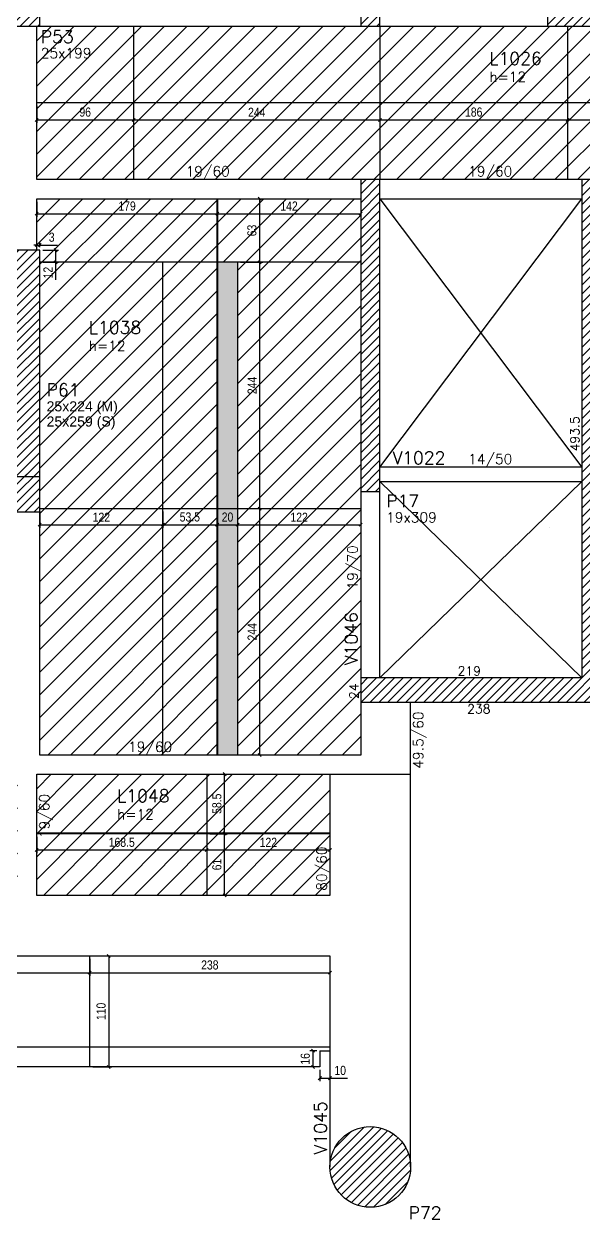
# Model space of a CAD drawing. Extents: x 1860 to 8661, y -614 to 3008.
# Drawn here: x 3362 to 3917, y 20 to 1204 of the extents above; entities that cross this region are included whole.
import ezdxf

# ---------------------------------------------------------------- set-up
doc = ezdxf.new("R2010")
doc.units = 0
for name, color, linetype in [('242', 12, 'Continuous'), ('COTA', 241, 'Continuous'), ('F-LAJES', 3, 'Continuous'), ('F-LAJES-DIM', 2, 'Continuous'), ('F-LAJES-NOME', 4, 'Continuous'), ('F-PILARES-DIM', 172, 'Continuous'), ('F-PILARES-HACH', 174, 'Continuous'), ('F-PILARES-NOME', 170, 'Continuous'), ('F-PILARES-S', 170, 'Continuous'), ('F-PILARES-V', 170, 'Continuous'), ('F-VIGAS', 3, 'Continuous'), ('F-VIGAS-DIM', 2, 'Continuous'), ('F-VIGAS-NOME', 4, 'Continuous'), ('F-VÃO', 1, 'Continuous'), ('Painéis', 200, 'Continuous')]:
    doc.layers.add(name, color=color, linetype=linetype)
doc.layers.add('Hachura', color=251, linetype='Continuous', lineweight=9)
doc.styles.add('COTA TECNICA-50', font='techl___.ttf', dxfattribs={"height": 9})
doc.styles.add('MCP', font='romans.shx')
doc.styles.get("Standard").update_dxf_attribs({"font": 'arial.ttf'})
doc.dimstyles.new('COTA PAINEL-50', dxfattribs={"dimtxt": 9, "dimasz": 3, "dimexe": 3, "dimexo": 3, "dimgap": 3, "dimtad": 1, "dimdec": 1, "dimzin": 12, "dimdsep": 46, "dimtxsty": 'COTA TECNICA-50', "dimblk1": 'OBLIQUE', "dimblk2": 'OBLIQUE', "dimsah": 1, "dimcen": 0.9, "dimclrd": 4, "dimclre": 4, "dimclrt": 240, "dimadec": 1, "dimazin": 3, "dimtfac": 1, "dimtdec": 1, "dimtmove": 0, "dimatfit": 3, "dimfxl": 1, "dimtolj": 1, "dimtzin": 12, "dimarcsym": 0})
pattern_1 = [(45, (3915.0974, 555.858), (-4.419417, 4.419417), [])]
pattern_2 = [(45, (-236.451, 0), (-11.22532, 11.22532), [])]

# ---------------------------------------------------------------- blocks, each defined once
blk = doc.blocks.new('_Oblique')
at = {"color": 0, "linetype": 'ByBlock', "lineweight": -2}
blk.add_line((-0.5, -0.5), (0.5, 0.5), dxfattribs=at)
blk = doc.blocks.new('*D97')
at = {"layer": 'COTA', "color": 4, "lineweight": -2, "transparency": 16777216}
for p, q in [((3375.1, 398.4), (3375.1, 382.3)), ((3543.6, 398.4), (3543.6, 382.3)), ((3375.1, 385.3), (3543.6, 385.3))]:
    blk.add_line(p, q, dxfattribs=at)
at = {"layer": 'Defpoints', "color": 0, "transparency": 16777216}
for p in [(3375.1, 401.4), (3543.6, 401.4), (3543.6, 385.3)]:
    blk.add_point(p, dxfattribs=at)
at = {"layer": 'COTA', "color": 4, "lineweight": -2, "transparency": 16777216, "xscale": 3, "yscale": 3, "zscale": 3, "rotation": 180}
blk.add_blockref('_Oblique', (3375.1, 385.3), dxfattribs=at)
at = {"layer": 'COTA', "color": 4, "lineweight": -2, "transparency": 16777216, "xscale": 3, "yscale": 3, "zscale": 3}
blk.add_blockref('_Oblique', (3543.6, 385.3), dxfattribs=at)
at = {"layer": 'COTA', "color": 240, "transparency": 16777216, "insert": (3459.3, 392.9), "char_height": 9, "attachment_point": 5, "style": 'COTA TECNICA-50'}
blk.add_mtext('\\A1;168.5', dxfattribs=at)
blk = doc.blocks.new('*D98')
at = {"layer": 'COTA', "color": 4, "lineweight": -2, "transparency": 16777216}
for p, q in [((3665.6, 398.4), (3665.6, 382.3)), ((3543.6, 389.6), (3543.6, 382.3)), ((3543.6, 385.3), (3665.6, 385.3))]:
    blk.add_line(p, q, dxfattribs=at)
at = {"layer": 'Defpoints', "color": 0, "transparency": 16777216}
for p in [(3543.6, 392.6), (3665.6, 401.4), (3665.6, 385.3)]:
    blk.add_point(p, dxfattribs=at)
at = {"layer": 'COTA', "color": 4, "lineweight": -2, "transparency": 16777216, "xscale": 3, "yscale": 3, "zscale": 3, "rotation": 180}
blk.add_blockref('_Oblique', (3543.6, 385.3), dxfattribs=at)
at = {"layer": 'COTA', "color": 4, "lineweight": -2, "transparency": 16777216, "xscale": 3, "yscale": 3, "zscale": 3}
blk.add_blockref('_Oblique', (3665.6, 385.3), dxfattribs=at)
at = {"layer": 'COTA', "color": 240, "transparency": 16777216, "insert": (3604.6, 392.9), "char_height": 9, "attachment_point": 5, "style": 'COTA TECNICA-50'}
blk.add_mtext('\\A1;122', dxfattribs=at)
blk = doc.blocks.new('*D95')
at = {"layer": 'COTA', "color": 4, "lineweight": -2, "transparency": 16777216}
for p, q in [((3546.6, 401.4), (3564.2, 401.4)), ((3561.2, 340.4), (3561.2, 401.4)), ((3546.6, 340.4), (3564.2, 340.4))]:
    blk.add_line(p, q, dxfattribs=at)
at = {"layer": 'Defpoints', "color": 0, "transparency": 16777216}
for p in [(3543.6, 401.4), (3561.2, 401.4), (3543.6, 340.4)]:
    blk.add_point(p, dxfattribs=at)
at = {"layer": 'COTA', "color": 4, "lineweight": -2, "transparency": 16777216, "xscale": 3, "yscale": 3, "zscale": 3}
for p, rotation in [((3561.2, 401.4), 90), ((3561.2, 340.4), 270)]:
    blk.add_blockref('_Oblique', p, dxfattribs=dict(at, rotation=rotation))
at = {"layer": 'COTA', "color": 240, "transparency": 16777216, "insert": (3553.6, 370.9), "char_height": 9, "attachment_point": 5, "rotation": 90, "style": 'COTA TECNICA-50'}
blk.add_mtext('\\A1;61', dxfattribs=at)
blk = doc.blocks.new('*D96')
at = {"layer": 'COTA', "color": 4, "lineweight": -2, "transparency": 16777216}
for p, q in [((3546.6, 460.4), (3564.2, 460.4)), ((3561.2, 401.9), (3561.2, 460.4)), ((3546.6, 401.9), (3564.2, 401.9))]:
    blk.add_line(p, q, dxfattribs=at)
at = {"layer": 'Defpoints', "color": 0, "transparency": 16777216}
for p in [(3543.6, 460.4), (3561.2, 460.4), (3543.6, 401.9)]:
    blk.add_point(p, dxfattribs=at)
at = {"layer": 'COTA', "color": 4, "lineweight": -2, "transparency": 16777216, "xscale": 3, "yscale": 3, "zscale": 3}
for p, rotation in [((3561.2, 460.4), 90), ((3561.2, 401.9), 270)]:
    blk.add_blockref('_Oblique', p, dxfattribs=dict(at, rotation=rotation))
at = {"layer": 'COTA', "color": 240, "transparency": 16777216, "insert": (3553.6, 431.1), "char_height": 9, "attachment_point": 5, "rotation": 90, "style": 'COTA TECNICA-50'}
blk.add_mtext('\\A1;58.5', dxfattribs=at)
blk = doc.blocks.new('*D103')
at = {"layer": 'COTA', "color": 4, "lineweight": -2, "transparency": 16777216}
for p, q in [((3378.1, 720.4), (3378.1, 704.4)), ((3500.1, 720.4), (3500.1, 704.4)), ((3378.1, 707.4), (3500.1, 707.4))]:
    blk.add_line(p, q, dxfattribs=at)
at = {"layer": 'Defpoints', "color": 0, "transparency": 16777216}
for p in [(3378.1, 723.4), (3500.1, 723.4), (3500.1, 707.4)]:
    blk.add_point(p, dxfattribs=at)
at = {"layer": 'COTA', "color": 4, "lineweight": -2, "transparency": 16777216, "xscale": 3, "yscale": 3, "zscale": 3, "rotation": 180}
blk.add_blockref('_Oblique', (3378.1, 707.4), dxfattribs=at)
at = {"layer": 'COTA', "color": 4, "lineweight": -2, "transparency": 16777216, "xscale": 3, "yscale": 3, "zscale": 3}
blk.add_blockref('_Oblique', (3500.1, 707.4), dxfattribs=at)
at = {"layer": 'COTA', "color": 240, "transparency": 16777216, "insert": (3439.1, 714.9), "char_height": 9, "attachment_point": 5, "style": 'COTA TECNICA-50'}
blk.add_mtext('\\A1;122', dxfattribs=at)
blk = doc.blocks.new('*D104')
at = {"layer": 'COTA', "color": 4, "lineweight": -2, "transparency": 16777216}
for p, q in [((3500.1, 720.4), (3500.1, 704.4)), ((3553.6, 720.4), (3553.6, 704.4)), ((3500.1, 707.4), (3553.6, 707.4))]:
    blk.add_line(p, q, dxfattribs=at)
at = {"layer": 'Defpoints', "color": 0, "transparency": 16777216}
for p in [(3500.1, 723.4), (3553.6, 723.4), (3553.6, 707.4)]:
    blk.add_point(p, dxfattribs=at)
at = {"layer": 'COTA', "color": 4, "lineweight": -2, "transparency": 16777216, "xscale": 3, "yscale": 3, "zscale": 3, "rotation": 180}
blk.add_blockref('_Oblique', (3500.1, 707.4), dxfattribs=at)
at = {"layer": 'COTA', "color": 4, "lineweight": -2, "transparency": 16777216, "xscale": 3, "yscale": 3, "zscale": 3}
blk.add_blockref('_Oblique', (3553.6, 707.4), dxfattribs=at)
at = {"layer": 'COTA', "color": 240, "transparency": 16777216, "insert": (3526.8, 715.1), "char_height": 9, "attachment_point": 5, "style": 'COTA TECNICA-50'}
blk.add_mtext('\\A1;53.5', dxfattribs=at)
blk = doc.blocks.new('*D105')
at = {"layer": 'COTA', "color": 4, "lineweight": -2, "transparency": 16777216}
for p, q in [((3554.1, 720.4), (3554.1, 704.4)), ((3574.1, 720.4), (3574.1, 704.4)), ((3554.1, 707.4), (3574.1, 707.4))]:
    blk.add_line(p, q, dxfattribs=at)
at = {"layer": 'Defpoints', "color": 0, "transparency": 16777216}
for p in [(3554.1, 723.4), (3574.1, 723.4), (3574.1, 707.4)]:
    blk.add_point(p, dxfattribs=at)
at = {"layer": 'COTA', "color": 4, "lineweight": -2, "transparency": 16777216, "xscale": 3, "yscale": 3, "zscale": 3, "rotation": 180}
blk.add_blockref('_Oblique', (3554.1, 707.4), dxfattribs=at)
at = {"layer": 'COTA', "color": 4, "lineweight": -2, "transparency": 16777216, "xscale": 3, "yscale": 3, "zscale": 3}
blk.add_blockref('_Oblique', (3574.1, 707.4), dxfattribs=at)
at = {"layer": 'COTA', "color": 240, "transparency": 16777216, "insert": (3564.1, 715), "char_height": 9, "attachment_point": 5, "style": 'COTA TECNICA-50'}
blk.add_mtext('\\A1;20', dxfattribs=at)
blk = doc.blocks.new('*D106')
at = {"layer": 'COTA', "color": 4, "lineweight": -2, "transparency": 16777216}
for p, q in [((3574.1, 720.4), (3574.1, 704.4)), ((3696.1, 720.4), (3696.1, 704.4)), ((3574.1, 707.4), (3696.1, 707.4))]:
    blk.add_line(p, q, dxfattribs=at)
at = {"layer": 'Defpoints', "color": 0, "transparency": 16777216}
for p in [(3574.1, 723.4), (3696.1, 723.4), (3696.1, 707.4)]:
    blk.add_point(p, dxfattribs=at)
at = {"layer": 'COTA', "color": 4, "lineweight": -2, "transparency": 16777216, "xscale": 3, "yscale": 3, "zscale": 3, "rotation": 180}
blk.add_blockref('_Oblique', (3574.1, 707.4), dxfattribs=at)
at = {"layer": 'COTA', "color": 4, "lineweight": -2, "transparency": 16777216, "xscale": 3, "yscale": 3, "zscale": 3}
blk.add_blockref('_Oblique', (3696.1, 707.4), dxfattribs=at)
at = {"layer": 'COTA', "color": 240, "transparency": 16777216, "insert": (3635.1, 714.9), "char_height": 9, "attachment_point": 5, "style": 'COTA TECNICA-50'}
blk.add_mtext('\\A1;122', dxfattribs=at)
blk = doc.blocks.new('*D107')
at = {"layer": 'COTA', "color": 4, "lineweight": -2, "transparency": 16777216}
for p, q in [((3577.1, 723.4), (3599, 723.4)), ((3596, 479.4), (3596, 723.4)), ((3577.1, 479.4), (3599, 479.4))]:
    blk.add_line(p, q, dxfattribs=at)
at = {"layer": 'Defpoints', "color": 0, "transparency": 16777216}
for p in [(3574.1, 723.4), (3596, 723.4), (3574.1, 479.4)]:
    blk.add_point(p, dxfattribs=at)
at = {"layer": 'COTA', "color": 4, "lineweight": -2, "transparency": 16777216, "xscale": 3, "yscale": 3, "zscale": 3}
for p, rotation in [((3596, 723.4), 90), ((3596, 479.4), 270)]:
    blk.add_blockref('_Oblique', p, dxfattribs=dict(at, rotation=rotation))
at = {"layer": 'COTA', "color": 240, "transparency": 16777216, "insert": (3588.5, 601.4), "char_height": 9, "attachment_point": 5, "rotation": 90, "style": 'COTA TECNICA-50'}
blk.add_mtext('\\A1;244', dxfattribs=at)
blk = doc.blocks.new('*D108')
at = {"layer": 'COTA', "color": 4, "lineweight": -2, "transparency": 16777216}
for p, q in [((3577.1, 967.4), (3599, 967.4)), ((3596, 723.4), (3596, 967.4)), ((3577.1, 723.4), (3599, 723.4))]:
    blk.add_line(p, q, dxfattribs=at)
at = {"layer": 'Defpoints', "color": 0, "transparency": 16777216}
for p in [(3574.1, 967.4), (3596, 967.4), (3574.1, 723.4)]:
    blk.add_point(p, dxfattribs=at)
at = {"layer": 'COTA', "color": 4, "lineweight": -2, "transparency": 16777216, "xscale": 3, "yscale": 3, "zscale": 3}
for p, rotation in [((3596, 967.4), 90), ((3596, 723.4), 270)]:
    blk.add_blockref('_Oblique', p, dxfattribs=dict(at, rotation=rotation))
at = {"layer": 'COTA', "color": 240, "transparency": 16777216, "insert": (3588.5, 845.4), "char_height": 9, "attachment_point": 5, "rotation": 90, "style": 'COTA TECNICA-50'}
blk.add_mtext('\\A1;244', dxfattribs=at)
blk = doc.blocks.new('*D109')
at = {"layer": 'COTA', "color": 4, "lineweight": -2, "transparency": 16777216}
for p, q in [((3596, 967.4), (3596, 1030.4)), ((3577.1, 967.4), (3599, 967.4))]:
    blk.add_line(p, q, dxfattribs=at)
at = {"layer": 'Defpoints', "color": 0, "transparency": 16777216}
for p in [(3596, 1030.4), (3596, 1030.4), (3574.1, 967.4)]:
    blk.add_point(p, dxfattribs=at)
at = {"layer": 'COTA', "color": 4, "lineweight": -2, "transparency": 16777216, "xscale": 3, "yscale": 3, "zscale": 3}
for p, rotation in [((3596, 1030.4), 90), ((3596, 967.4), 270)]:
    blk.add_blockref('_Oblique', p, dxfattribs=dict(at, rotation=rotation))
at = {"layer": 'COTA', "color": 240, "transparency": 16777216, "insert": (3588.3, 998.9), "char_height": 9, "attachment_point": 5, "rotation": 90, "style": 'COTA TECNICA-50'}
blk.add_mtext('\\A1;63', dxfattribs=at)
blk = doc.blocks.new('*D99')
at = {"layer": 'COTA', "color": 4, "lineweight": -2, "transparency": 16777216}
for p, q in [((3375.1, 1027.4), (3375.1, 1012.5)), ((3554.1, 1027.4), (3554.1, 1012.5)), ((3375.1, 1015.5), (3554.1, 1015.5))]:
    blk.add_line(p, q, dxfattribs=at)
at = {"layer": 'Defpoints', "color": 0, "transparency": 16777216}
for p in [(3375.1, 1030.4), (3554.1, 1030.4), (3554.1, 1015.5)]:
    blk.add_point(p, dxfattribs=at)
at = {"layer": 'COTA', "color": 4, "lineweight": -2, "transparency": 16777216, "xscale": 3, "yscale": 3, "zscale": 3, "rotation": 180}
blk.add_blockref('_Oblique', (3375.1, 1015.5), dxfattribs=at)
at = {"layer": 'COTA', "color": 4, "lineweight": -2, "transparency": 16777216, "xscale": 3, "yscale": 3, "zscale": 3}
blk.add_blockref('_Oblique', (3554.1, 1015.5), dxfattribs=at)
at = {"layer": 'COTA', "color": 240, "transparency": 16777216, "insert": (3464.6, 1023.1), "char_height": 9, "attachment_point": 5, "style": 'COTA TECNICA-50'}
blk.add_mtext('\\A1;179', dxfattribs=at)
blk = doc.blocks.new('*D100')
at = {"layer": 'COTA', "color": 4, "lineweight": -2, "transparency": 16777216}
for p, q in [((3554.1, 1027.4), (3554.1, 1012.5)), ((3696.1, 1027.4), (3696.1, 1012.5)), ((3554.1, 1015.5), (3696.1, 1015.5))]:
    blk.add_line(p, q, dxfattribs=at)
at = {"layer": 'Defpoints', "color": 0, "transparency": 16777216}
for p in [(3554.1, 1030.4), (3696.1, 1030.4), (3696.1, 1015.5)]:
    blk.add_point(p, dxfattribs=at)
at = {"layer": 'COTA', "color": 4, "lineweight": -2, "transparency": 16777216, "xscale": 3, "yscale": 3, "zscale": 3, "rotation": 180}
blk.add_blockref('_Oblique', (3554.1, 1015.5), dxfattribs=at)
at = {"layer": 'COTA', "color": 4, "lineweight": -2, "transparency": 16777216, "xscale": 3, "yscale": 3, "zscale": 3}
blk.add_blockref('_Oblique', (3696.1, 1015.5), dxfattribs=at)
at = {"layer": 'COTA', "color": 240, "transparency": 16777216, "insert": (3625.1, 1023.1), "char_height": 9, "attachment_point": 5, "style": 'COTA TECNICA-50'}
blk.add_mtext('\\A1;142', dxfattribs=at)
blk = doc.blocks.new('*D101')
at = {"layer": 'COTA', "color": 4, "lineweight": -2, "transparency": 16777216}
for p, q in [((3381.1, 979.4), (3396.7, 979.4)), ((3393.7, 979.4), (3393.7, 967.4)), ((3381.1, 967.4), (3396.7, 967.4)), ((3393.7, 967.4), (3393.7, 950))]:
    blk.add_line(p, q, dxfattribs=at)
at = {"layer": 'Defpoints', "color": 0, "transparency": 16777216}
for p in [(3378.1, 979.4), (3378.1, 967.4), (3393.7, 967.4)]:
    blk.add_point(p, dxfattribs=at)
at = {"layer": 'COTA', "color": 4, "lineweight": -2, "transparency": 16777216, "xscale": 3, "yscale": 3, "zscale": 3}
for p, rotation in [((3393.7, 979.4), 90), ((3393.7, 967.4), 270)]:
    blk.add_blockref('_Oblique', p, dxfattribs=dict(at, rotation=rotation))
at = {"layer": 'COTA', "color": 240, "transparency": 16777216, "insert": (3386.2, 957.2), "char_height": 9, "attachment_point": 5, "rotation": 90, "style": 'COTA TECNICA-50'}
blk.add_mtext('\\A1;12', dxfattribs=at)
blk = doc.blocks.new('*D102')
at = {"layer": 'COTA', "color": 4, "lineweight": -2, "transparency": 16777216}
for p, q in [((3375.1, 984.5), (3372.1, 984.5)), ((3375.1, 982.4), (3375.1, 987.5)), ((3375.1, 984.5), (3378.1, 984.5)), ((3378.1, 982.4), (3378.1, 987.5)), ((3378.1, 984.5), (3395.8, 984.5))]:
    blk.add_line(p, q, dxfattribs=at)
at = {"layer": 'Defpoints', "color": 0, "transparency": 16777216}
for p in [(3378.1, 984.5), (3375.1, 979.4), (3378.1, 979.4)]:
    blk.add_point(p, dxfattribs=at)
at = {"layer": 'COTA', "color": 4, "lineweight": -2, "transparency": 16777216, "xscale": 3, "yscale": 3, "zscale": 3}
blk.add_blockref('_Oblique', (3375.1, 984.5), dxfattribs=at)
at = {"layer": 'COTA', "color": 4, "lineweight": -2, "transparency": 16777216, "xscale": 3, "yscale": 3, "zscale": 3, "rotation": 180}
blk.add_blockref('_Oblique', (3378.1, 984.5), dxfattribs=at)
at = {"layer": 'COTA', "color": 240, "transparency": 16777216, "insert": (3389.9, 992.2), "char_height": 9, "attachment_point": 5, "style": 'COTA TECNICA-50'}
blk.add_mtext('\\A1;3', dxfattribs=at)
blk = doc.blocks.new('*D165')
at = {"layer": 'COTA', "color": 4, "lineweight": -2, "transparency": 16777216}
for p, q in [((3375.1, 1122.4), (3375.1, 1105.4)), ((3471.1, 1122.4), (3471.1, 1105.4)), ((3375.1, 1108.4), (3471.1, 1108.4))]:
    blk.add_line(p, q, dxfattribs=at)
at = {"layer": 'Defpoints', "color": 0, "transparency": 16777216}
for p in [(3375.1, 1125.4), (3471.1, 1125.4), (3471.1, 1108.4)]:
    blk.add_point(p, dxfattribs=at)
at = {"layer": 'COTA', "color": 4, "lineweight": -2, "transparency": 16777216, "xscale": 3, "yscale": 3, "zscale": 3, "rotation": 180}
blk.add_blockref('_Oblique', (3375.1, 1108.4), dxfattribs=at)
at = {"layer": 'COTA', "color": 4, "lineweight": -2, "transparency": 16777216, "xscale": 3, "yscale": 3, "zscale": 3}
blk.add_blockref('_Oblique', (3471.1, 1108.4), dxfattribs=at)
at = {"layer": 'COTA', "color": 240, "transparency": 16777216, "insert": (3423.1, 1116.1), "char_height": 9, "attachment_point": 5, "style": 'COTA TECNICA-50'}
blk.add_mtext('\\A1;96', dxfattribs=at)
blk = doc.blocks.new('*D166')
at = {"layer": 'COTA', "color": 4, "lineweight": -2, "transparency": 16777216}
for p, q in [((3471.1, 1122.4), (3471.1, 1105.4)), ((3715.1, 1122.4), (3715.1, 1105.4)), ((3471.1, 1108.4), (3715.1, 1108.4))]:
    blk.add_line(p, q, dxfattribs=at)
at = {"layer": 'Defpoints', "color": 0, "transparency": 16777216}
for p in [(3471.1, 1125.4), (3715.1, 1125.4), (3715.1, 1108.4)]:
    blk.add_point(p, dxfattribs=at)
at = {"layer": 'COTA', "color": 4, "lineweight": -2, "transparency": 16777216, "xscale": 3, "yscale": 3, "zscale": 3, "rotation": 180}
blk.add_blockref('_Oblique', (3471.1, 1108.4), dxfattribs=at)
at = {"layer": 'COTA', "color": 4, "lineweight": -2, "transparency": 16777216, "xscale": 3, "yscale": 3, "zscale": 3}
blk.add_blockref('_Oblique', (3715.1, 1108.4), dxfattribs=at)
at = {"layer": 'COTA', "color": 240, "transparency": 16777216, "insert": (3593.1, 1116), "char_height": 9, "attachment_point": 5, "style": 'COTA TECNICA-50'}
blk.add_mtext('\\A1;244', dxfattribs=at)
blk = doc.blocks.new('*D167')
at = {"layer": 'COTA', "color": 4, "lineweight": -2, "transparency": 16777216}
for p, q in [((3715.1, 1122.4), (3715.1, 1105.4)), ((3715.1, 1108.4), (3901.1, 1108.4))]:
    blk.add_line(p, q, dxfattribs=at)
at = {"layer": 'Defpoints', "color": 0, "transparency": 16777216}
for p in [(3715.1, 1125.4), (3901.1, 1108.4), (3901.1, 1108.4)]:
    blk.add_point(p, dxfattribs=at)
at = {"layer": 'COTA', "color": 4, "lineweight": -2, "transparency": 16777216, "xscale": 3, "yscale": 3, "zscale": 3, "rotation": 180}
blk.add_blockref('_Oblique', (3715.1, 1108.4), dxfattribs=at)
at = {"layer": 'COTA', "color": 4, "lineweight": -2, "transparency": 16777216, "xscale": 3, "yscale": 3, "zscale": 3}
blk.add_blockref('_Oblique', (3901.1, 1108.4), dxfattribs=at)
at = {"layer": 'COTA', "color": 240, "transparency": 16777216, "insert": (3808.1, 1116.1), "char_height": 9, "attachment_point": 5, "style": 'COTA TECNICA-50'}
blk.add_mtext('\\A1;186', dxfattribs=at)
blk = doc.blocks.new('*D160')
at = {"layer": 'COTA', "color": 4, "lineweight": -2, "transparency": 16777216}
blk.add_line((3901.1, 1108.4), (4023.1, 1108.4), dxfattribs=at)
at = {"layer": 'Defpoints', "color": 0, "transparency": 16777216}
for p in [(3901.1, 1108.4), (4023.1, 1108.4), (4023.1, 1108.4)]:
    blk.add_point(p, dxfattribs=at)
at = {"layer": 'COTA', "color": 4, "lineweight": -2, "transparency": 16777216, "xscale": 3, "yscale": 3, "zscale": 3, "rotation": 180}
blk.add_blockref('_Oblique', (3901.1, 1108.4), dxfattribs=at)
at = {"layer": 'COTA', "color": 4, "lineweight": -2, "transparency": 16777216, "xscale": 3, "yscale": 3, "zscale": 3}
blk.add_blockref('_Oblique', (4023.1, 1108.4), dxfattribs=at)
at = {"layer": 'COTA', "color": 240, "transparency": 16777216, "insert": (3962.1, 1116), "char_height": 9, "attachment_point": 5, "style": 'COTA TECNICA-50'}
blk.add_mtext('\\A1;122', dxfattribs=at)
blk = doc.blocks.new('*D392')
at = {"layer": 'COTA', "color": 4, "lineweight": -2, "transparency": 16777216}
for p, q in [((3652.6, 186.4), (3645.8, 186.4)), ((3648.8, 186.4), (3648.8, 170.4)), ((3652.6, 170.4), (3645.8, 170.4))]:
    blk.add_line(p, q, dxfattribs=at)
at = {"layer": 'Defpoints', "color": 0, "transparency": 16777216}
for p in [(3655.6, 186.4), (3648.8, 170.4), (3655.6, 170.4)]:
    blk.add_point(p, dxfattribs=at)
at = {"layer": 'COTA', "color": 4, "lineweight": -2, "transparency": 16777216, "xscale": 3, "yscale": 3, "zscale": 3}
for p, rotation in [((3648.8, 186.4), 90), ((3648.8, 170.4), 270)]:
    blk.add_blockref('_Oblique', p, dxfattribs=dict(at, rotation=rotation))
at = {"layer": 'COTA', "color": 240, "transparency": 16777216, "insert": (3641.2, 178.4), "char_height": 9, "attachment_point": 5, "rotation": 90, "style": 'COTA TECNICA-50'}
blk.add_mtext('\\A1;16', dxfattribs=at)
blk = doc.blocks.new('*D393')
at = {"layer": 'COTA', "color": 4, "lineweight": -2, "transparency": 16777216}
for p, q in [((3655.6, 167.4), (3655.6, 156.3)), ((3665.6, 167.4), (3665.6, 156.3)), ((3655.6, 159.3), (3665.6, 159.3)), ((3665.6, 159.3), (3683.1, 159.3))]:
    blk.add_line(p, q, dxfattribs=at)
at = {"layer": 'Defpoints', "color": 0, "transparency": 16777216}
for p in [(3655.6, 170.4), (3665.6, 170.4), (3665.6, 159.3)]:
    blk.add_point(p, dxfattribs=at)
at = {"layer": 'COTA', "color": 4, "lineweight": -2, "transparency": 16777216, "xscale": 3, "yscale": 3, "zscale": 3, "rotation": 180}
blk.add_blockref('_Oblique', (3655.6, 159.3), dxfattribs=at)
at = {"layer": 'COTA', "color": 4, "lineweight": -2, "transparency": 16777216, "xscale": 3, "yscale": 3, "zscale": 3}
blk.add_blockref('_Oblique', (3665.6, 159.3), dxfattribs=at)
at = {"layer": 'COTA', "color": 240, "transparency": 16777216, "insert": (3675.8, 166.9), "char_height": 9, "attachment_point": 5, "style": 'COTA TECNICA-50'}
blk.add_mtext('\\A1;10', dxfattribs=at)
blk = doc.blocks.new('*D396')
at = {"layer": 'COTA', "color": 4, "lineweight": -2, "transparency": 16777216}
for p, q in [((3183.6, 277.4), (3183.6, 260.7)), ((3427.6, 277.4), (3427.6, 260.7)), ((3183.6, 263.7), (3427.6, 263.7))]:
    blk.add_line(p, q, dxfattribs=at)
at = {"layer": 'Defpoints', "color": 0, "transparency": 16777216}
for p in [(3183.6, 280.4), (3427.6, 280.4), (3427.6, 263.7)]:
    blk.add_point(p, dxfattribs=at)
at = {"layer": 'COTA', "color": 4, "lineweight": -2, "transparency": 16777216, "xscale": 3, "yscale": 3, "zscale": 3, "rotation": 180}
blk.add_blockref('_Oblique', (3183.6, 263.7), dxfattribs=at)
at = {"layer": 'COTA', "color": 4, "lineweight": -2, "transparency": 16777216, "xscale": 3, "yscale": 3, "zscale": 3}
blk.add_blockref('_Oblique', (3427.6, 263.7), dxfattribs=at)
at = {"layer": 'COTA', "color": 240, "transparency": 16777216, "insert": (3305.6, 271.3), "char_height": 9, "attachment_point": 5, "style": 'COTA TECNICA-50'}
blk.add_mtext('\\A1;244', dxfattribs=at)
blk = doc.blocks.new('*D397')
at = {"layer": 'COTA', "color": 4, "lineweight": -2, "transparency": 16777216}
for p, q in [((3427.6, 277.4), (3427.6, 260.7)), ((3665.6, 277.4), (3665.6, 260.7)), ((3427.6, 263.7), (3665.6, 263.7))]:
    blk.add_line(p, q, dxfattribs=at)
at = {"layer": 'Defpoints', "color": 0, "transparency": 16777216}
for p in [(3427.6, 280.4), (3665.6, 280.4), (3665.6, 263.7)]:
    blk.add_point(p, dxfattribs=at)
at = {"layer": 'COTA', "color": 4, "lineweight": -2, "transparency": 16777216, "xscale": 3, "yscale": 3, "zscale": 3, "rotation": 180}
blk.add_blockref('_Oblique', (3427.6, 263.7), dxfattribs=at)
at = {"layer": 'COTA', "color": 4, "lineweight": -2, "transparency": 16777216, "xscale": 3, "yscale": 3, "zscale": 3}
blk.add_blockref('_Oblique', (3665.6, 263.7), dxfattribs=at)
at = {"layer": 'COTA', "color": 240, "transparency": 16777216, "insert": (3546.6, 271.4), "char_height": 9, "attachment_point": 5, "style": 'COTA TECNICA-50'}
blk.add_mtext('\\A1;238', dxfattribs=at)
blk = doc.blocks.new('*D398')
at = {"layer": 'COTA', "color": 4, "lineweight": -2, "transparency": 16777216}
for p, q in [((3430.6, 280.4), (3449.5, 280.4)), ((3446.5, 280.4), (3446.5, 170.4)), ((3430.6, 170.4), (3449.5, 170.4))]:
    blk.add_line(p, q, dxfattribs=at)
at = {"layer": 'Defpoints', "color": 0, "transparency": 16777216}
for p in [(3427.6, 280.4), (3427.6, 170.4), (3446.5, 170.4)]:
    blk.add_point(p, dxfattribs=at)
at = {"layer": 'COTA', "color": 4, "lineweight": -2, "transparency": 16777216, "xscale": 3, "yscale": 3, "zscale": 3}
for p, rotation in [((3446.5, 280.4), 90), ((3446.5, 170.4), 270)]:
    blk.add_blockref('_Oblique', p, dxfattribs=dict(at, rotation=rotation))
at = {"layer": 'COTA', "color": 240, "transparency": 16777216, "insert": (3438.9, 225.4), "char_height": 9, "attachment_point": 5, "rotation": 90, "style": 'COTA TECNICA-50'}
blk.add_mtext('\\A1;110', dxfattribs=at)

msp = doc.modelspace()

# ---------------------------------------------------------------- hatches: boundary and pattern name
at = {"layer": 'F-PILARES-HACH', "linetype": 'Continuous'}
h = msp.add_hatch(dxfattribs=at)
h.set_pattern_fill('ANSI31', color=256, scale=50, style=0)
h.set_pattern_definition(pattern_1)
h.paths.add_polyline_path([(3696.1, 1201.36), (3715.1, 1201.36), (3715.1, 1439.36), (3696.1, 1439.36)], flags=16)
h = msp.add_hatch(dxfattribs=at)
h.set_pattern_fill('ANSI31', color=256, scale=50, style=0)
h.set_pattern_definition(pattern_1)
h.paths.add_polyline_path([(4119.1, 1201.36), (4119.1, 1439.36), (3881.1, 1439.36), (3881.1, 1420.36), (4100.1, 1420.36), (4100.1, 1220.36), (3881.1, 1220.36), (3881.1, 1201.36)], flags=16)
h = msp.add_hatch(dxfattribs=at)
h.set_pattern_fill('ANSI31', color=256, scale=50, style=0)
h.set_pattern_definition(pattern_1)
h.paths.add_polyline_path([(3353.1, 1201.36), (3378.1, 1201.36), (3378.1, 1400.36), (3353.1, 1400.36)], flags=16)
h = msp.add_hatch(dxfattribs=at)
h.set_pattern_fill('ANSI31', color=256, scale=50, style=0)
h.set_pattern_definition(pattern_1)
h.paths.add_polyline_path([(3696.1, 740.36), (3715.1, 740.36), (3715.1, 1049.36), (3696.1, 1049.36)], flags=16)
h = msp.add_hatch(dxfattribs=at)
h.set_pattern_fill('ANSI31', color=256, scale=50, style=0)
h.set_pattern_definition(pattern_1)
h.paths.add_polyline_path([(3934.1, 531.86), (3934.1, 1049.36), (3915.1, 1049.36), (3915.1, 555.86), (3696.1, 555.86), (3696.1, 531.86)], flags=16)
h = msp.add_hatch(dxfattribs=at)
h.set_pattern_fill('ANSI31', color=256, scale=50, style=0)
h.set_pattern_definition(pattern_1)
h.paths.add_polyline_path([(3353.1, 720.36), (3378.1, 720.36), (3378.1, 979.36), (3353.1, 979.36)], flags=16)
h = msp.add_hatch(dxfattribs=at)
h.set_pattern_fill('ANSI31', color=256, scale=50, style=0)
h.set_pattern_definition(pattern_1)
h.paths.add_polyline_path([(3353.1, 755.36), (3378.1, 755.36), (3378.1, 979.36), (3353.1, 979.36)], flags=16)
h = msp.add_hatch(dxfattribs=at)
h.set_pattern_fill('ANSI31', color=256, scale=50)
h.set_pattern_definition(pattern_1)
edge = h.paths.add_edge_path()
edge.add_arc((3705.6, 71.36), 40, 0, 360)
at = {"layer": 'Hachura', "linetype": 'ByBlock'}
h = msp.add_hatch(dxfattribs=at)
h.set_pattern_fill('ANSI31', color=256, scale=5)
h.set_pattern_definition(pattern_2)
h.paths.add_polyline_path([(3471.1, 1201.36), (3378.1, 1201.36), (3375.1, 1201.36), (3375.1, 1125.36), (3471.1, 1125.36)])
h.paths.add_polyline_path([(3471.1, 1125.36), (3375.1, 1125.36), (3375.1, 1049.36), (3471.1, 1049.36)])
h.paths.add_polyline_path([(3471.1, 1125.36), (3471.1, 1049.36), (3696.1, 1049.36), (3715.1, 1049.36), (3715.1, 1125.36)])
h.paths.add_polyline_path([(3715.1, 1125.36), (3715.1, 1201.36), (3696.1, 1201.36), (3471.1, 1201.36), (3471.1, 1125.36)])
h.paths.add_polyline_path([(3901.1, 1125.36), (3901.1, 1201.36), (3881.1, 1201.36), (3715.1, 1201.36), (3715.1, 1125.36)])
h.paths.add_polyline_path([(3901.1, 1049.36), (3901.1, 1125.36), (3715.1, 1125.36), (3715.1, 1049.36)])
h.paths.add_polyline_path([(4023.1, 1049.36), (4023.1, 1125.36), (3901.1, 1125.36), (3901.1, 1049.36), (3915.1, 1049.36), (3934.1, 1049.36)])
h.paths.add_polyline_path([(4023.1, 1125.36), (4023.1, 1201.36), (3901.1, 1201.36), (3901.1, 1125.36)])
h.paths.add_polyline_path([(4023.1, 1125.36), (4023.1, 1049.36), (4182.6, 1049.36), (4267.1, 1049.36), (4267.1, 1125.36)])
h.paths.add_polyline_path([(4267.1, 1125.36), (4267.1, 1201.36), (4119.1, 1201.36), (4023.1, 1201.36), (4023.1, 1125.36)])
h.paths.add_polyline_path([(4267.1, 1201.36), (4267.1, 1125.36), (4511.1, 1125.36), (4511.1, 1201.36)])
h.paths.add_polyline_path([(4267.1, 1125.36), (4267.1, 1049.36), (4360.6, 1049.36), (4511.1, 1049.36), (4511.1, 1125.36)])
h = msp.add_hatch(dxfattribs=at)
h.set_pattern_fill('ANSI31', color=256, scale=5)
h.set_pattern_definition(pattern_2)
h.paths.add_polyline_path([(3553.6, 967.36), (3553.6, 1030.36), (3375.1, 1030.36), (3375.1, 979.36), (3378.1, 979.36), (3378.1, 967.36)])
h.paths.add_polyline_path([(3696.1, 967.36), (3696.1, 1030.36), (3554.1, 1030.36), (3554.1, 967.36)])
h.paths.add_polyline_path([(3696.1, 967.36), (3574.1, 967.36), (3574.1, 723.36), (3696.1, 723.36), (3696.1, 740.36)])
h.paths.add_polyline_path([(3500.1, 967.36), (3378.1, 967.36), (3378.1, 723.36), (3500.1, 723.36)])
h.paths.add_polyline_path([(3553.6, 967.36), (3500.1, 967.36), (3500.1, 723.36), (3553.6, 723.36)])
h.paths.add_polyline_path([(3378.1, 479.36), (3500.1, 479.36), (3500.1, 723.36), (3378.1, 723.36)])
h.paths.add_polyline_path([(3500.1, 479.36), (3553.6, 479.36), (3553.6, 723.36), (3500.1, 723.36)])
h.paths.add_polyline_path([(3574.1, 479.36), (3696.1, 479.36), (3696.1, 531.86), (3696.1, 555.86), (3696.1, 723.36), (3574.1, 723.36)])
h = msp.add_hatch(color=256, dxfattribs=at)
h.dxf.hatch_style = 1
h.paths.add_polyline_path([(3574.1, 967.36), (3554.1, 967.36), (3554.1, 723.36), (3574.1, 723.36)])
h.paths.add_polyline_path([(3574.1, 723.36), (3554.1, 723.36), (3554.1, 479.36), (3574.1, 479.36)])
h = msp.add_hatch(dxfattribs=at)
h.set_pattern_fill('ANSI31', color=256, scale=5)
h.set_pattern_definition(pattern_2)
h.paths.add_polyline_path([(2868.1, 401.86), (2868.1, 460.36), (2695.1, 460.36), (2695.1, 401.86)])
h.paths.add_polyline_path([(2695.1, 401.36), (2695.1, 340.36), (2868.1, 340.36), (2868.1, 401.36)])
h.paths.add_polyline_path([(3112.1, 340.36), (3112.1, 401.36), (2868.1, 401.36), (2868.1, 340.36)])
h.paths.add_polyline_path([(3112.1, 401.86), (3112.1, 460.36), (2868.1, 460.36), (2868.1, 401.86)])
h.paths.add_polyline_path([(3112.1, 460.36), (3112.1, 401.86), (3356.1, 401.86), (3356.1, 460.36)])
h.paths.add_polyline_path([(3356.1, 340.36), (3356.1, 401.36), (3112.1, 401.36), (3112.1, 340.36)])
h.paths.add_polyline_path([(3375.1, 401.36), (3375.1, 340.36), (3543.6, 340.36), (3543.6, 401.36)])
h.paths.add_polyline_path([(3543.6, 401.86), (3543.6, 460.36), (3375.1, 460.36), (3375.1, 401.86)])
h.paths.add_polyline_path([(3665.6, 401.86), (3665.6, 460.36), (3543.6, 460.36), (3543.6, 401.86)])
h.paths.add_polyline_path([(3665.6, 340.36), (3665.6, 401.36), (3543.6, 401.36), (3543.6, 340.36)])

# ---------------------------------------------------------------- linework, layer by layer
at = {"layer": '242', "linetype": 'Continuous'}
for p, q in [((3705.6, 894.86), (3705.6, 894.86)), ((3365.6, 867.36), (3365.6, 867.36)), ((3365.6, 849.86), (3365.6, 849.86)), ((3883.14, 704.65), (3883.14, 704.65)), ((3705.6, 71.36), (3705.6, 71.36))]:
    msp.add_line(p, q, dxfattribs=at)
at = {"layer": 'F-LAJES', "linetype": 'Continuous'}
msp.add_line((2695.6, 190.36), (3665.6, 190.36), dxfattribs=at)
at = {"layer": 'F-PILARES-S', "linetype": 'Continuous'}
for points in [[(3696.1, 1201.36), (3715.1, 1201.36), (3715.1, 1439.36), (3696.1, 1439.36), (3696.1, 1201.36)], [(4119.1, 1201.36), (4119.1, 1439.36), (3881.1, 1439.36), (3881.1, 1420.36), (4100.1, 1420.36), (4100.1, 1220.36), (3881.1, 1220.36), (3881.1, 1201.36), (4119.1, 1201.36)], [(3353.1, 1201.36), (3378.1, 1201.36), (3378.1, 1400.36), (3353.1, 1400.36), (3353.1, 1201.36)], [(3696.1, 740.36), (3715.1, 740.36), (3715.1, 1049.36), (3696.1, 1049.36), (3696.1, 740.36)], [(3934.1, 531.86), (3934.1, 1049.36), (3915.1, 1049.36), (3915.1, 555.86), (3696.1, 555.86), (3696.1, 531.86), (3934.1, 531.86)], [(3353.1, 755.36), (3378.1, 755.36), (3378.1, 979.36), (3353.1, 979.36), (3353.1, 755.36)]]:
    msp.add_lwpolyline(points, dxfattribs=at)
msp.add_circle((3705.6, 71.36), 40, dxfattribs=at)
at = {"layer": 'F-PILARES-V', "linetype": 'Continuous'}
msp.add_lwpolyline([(3353.1, 720.36), (3378.1, 720.36), (3378.1, 979.36), (3353.1, 979.36), (3353.1, 720.36)], dxfattribs=at)
at = {"layer": 'F-VIGAS'}
for points in [[(3375.1, 1049.36), (3375.1, 1201.36)], [(3378.1, 1201.36), (3696.1, 1201.36)], [(3715.1, 1201.36), (3881.1, 1201.36)], [(3696.1, 1049.36), (3375.1, 1049.36)], [(3915.1, 1049.36), (3715.1, 1049.36)], [(3375.1, 979.36), (3375.1, 1030.36)], [(3375.1, 1030.36), (3696.1, 1030.36)], [(3715.1, 1030.36), (3915.1, 1030.36)], [(3915.1, 764.36), (3715.1, 764.36)], [(3378.1, 479.36), (3378.1, 755.36)], [(3715.1, 750.36), (3915.1, 750.36)], [(3696.1, 740.36), (3696.1, 555.86)], [(3715.1, 555.86), (3715.1, 740.36)], [(3696.1, 531.86), (3696.1, 479.36)], [(3745.6, 469.86), (3745.6, 531.86)], [(3696.1, 479.36), (3378.1, 479.36)], [(3745.6, 310.36), (3745.6, 469.86)], [(3375.1, 340.36), (3375.1, 460.36)], [(3375.1, 460.36), (3745.6, 460.36)], [(3665.6, 460.36), (3665.6, 340.36)], [(3665.6, 340.36), (3375.1, 340.36)], [(3745.6, 71.36), (3745.6, 310.36)], [(2695.6, 280.36), (3365.6, 280.36)], [(3365.6, 280.36), (3665.6, 280.36)], [(3665.6, 280.36), (3665.6, 71.36)]]:
    msp.add_lwpolyline(points, dxfattribs=at)
at = {"layer": 'F-VÃO'}
for p, q in [((3715.1, 764.36), (3915.1, 1030.36)), ((3715.1, 1030.36), (3915.1, 764.36)), ((3715.1, 555.86), (3915.1, 750.36)), ((3715.1, 750.36), (3915.1, 555.86))]:
    msp.add_line(p, q, dxfattribs=at)
at = {"layer": 'Painéis'}
for p, q in [((2695.6, 280.36), (3665.6, 280.36)), ((3427.6, 170.36), (3427.6, 280.36)), ((3665.6, 280.36), (3665.6, 186.36)), ((3655.6, 186.36), (3655.6, 170.36)), ((3655.6, 186.36), (3665.6, 186.36))]:
    msp.add_line(p, q, dxfattribs=at)
for points in [[(3471.1, 1201.36), (3471.1, 1049.36)], [(3715.1, 1201.36), (3715.1, 1049.36)], [(3901.1, 1201.36), (3901.1, 1049.36)], [(4511.1, 1125.36), (3375.1, 1125.36)], [(3553.6, 1030.36), (3553.6, 479.36)], [(3554.1, 1030.36), (3554.1, 479.36)], [(3696.1, 967.36), (3378.1, 967.36)], [(3500.1, 479.36), (3500.1, 967.36)], [(3574.1, 967.36), (3574.1, 479.36)], [(3696.1, 723.36), (3378.1, 723.36)], [(3543.6, 460.36), (3543.6, 340.36)], [(3665.6, 401.86), (3375.1, 401.86)], [(3665.6, 401.36), (3375.1, 401.36)], [(3655.6, 170.36), (2705.6, 170.36)]]:
    msp.add_lwpolyline(points, dxfattribs=at)

# ---------------------------------------------------------------- texts
at = {"layer": 'F-LAJES-DIM', "linetype": 'Continuous', "style": 'MCP'}
for p in [(3823.58, 1146.08), (3426.64, 879.68), (3454.7, 415.64)]:
    msp.add_text('h=12', height=10, dxfattribs=at).set_placement(p)
at = {"layer": 'F-LAJES-NOME', "linetype": 'Continuous', "style": 'MCP'}
for s, p in [('L1026', (3823.58, 1163.08)), ('L1038', (3426.64, 896.68)), ('L1048', (3454.7, 432.64))]:
    msp.add_text(s, height=12.5, dxfattribs=at).set_placement(p)
at = {"layer": 'F-PILARES-DIM', "linetype": 'Continuous', "style": 'MCP'}
for s, height, p in [('25x199', 10, (3379.11, 1169.54)), ('19x309', 10, (3721.35, 709.73)), ('219', 9, (3792.1, 558.11)), ('238', 9, (3801.6, 520.61))]:
    msp.add_text(s, height=height, dxfattribs=at).set_placement(p)
at = {"layer": 'F-PILARES-DIM', "linetype": 'Continuous'}
for s, p in [('25x224 (M)', (3384.81, 819.71)), ('25x259 (S)', (3384.81, 804.71))]:
    msp.add_text(s, height=10, dxfattribs=at).set_placement(p)
at = {"layer": 'F-PILARES-DIM', "linetype": 'Continuous', "style": 'MCP'}
for s, p in [('493.5', (3912.85, 780.11)), ('24', (3693.85, 534.86))]:
    msp.add_text(s, height=9, rotation=90, dxfattribs=at).set_placement(p)
at = {"layer": 'F-PILARES-NOME', "linetype": 'Continuous', "style": 'MCP'}
for s, p in [('P53', (3379.11, 1184.54)), ('P61', (3384.81, 834.71)), ('P17', (3721.35, 724.73)), ('P72', (3743.51, 19.7))]:
    msp.add_text(s, height=12.5, dxfattribs=at).set_placement(p)
at = {"layer": 'F-VIGAS-DIM', "linetype": 'Continuous', "style": 'MCP'}
for s, p in [('19/60', (3522.6, 1052.48)), ('19/60', (3802.6, 1052.48)), ('14/50', (3802.6, 767.48)), ('19/60', (3465.6, 482.48))]:
    msp.add_text(s, height=10, dxfattribs=at).set_placement(p)
for s, p in [('19/70', (3692.97, 643.36)), ('49.5/60', (3758.1, 465.86)), ('19/60', (3387.6, 397.1)), ('80/60', (3662.47, 344.96))]:
    msp.add_text(s, height=10, rotation=90, dxfattribs=at).set_placement(p)
at = {"layer": 'F-VIGAS-NOME', "linetype": 'Continuous', "style": 'MCP'}
msp.add_text('V1022', height=12.5, dxfattribs=at).set_placement((3727.6, 767.48))
for s, p in [('V1046', (3692.97, 568.36)), ('V1045', (3662.47, 83.86))]:
    msp.add_text(s, height=12.5, rotation=90, dxfattribs=at).set_placement(p)

# ---------------------------------------------------------------- dimensions: what is measured, and where the dimension line sits
at = {"layer": 'COTA'}
for base, p1, p2, picture, middle in [((3471.1, 1108.44), (3375.1, 1125.36), (3471.1, 1125.36), '*D165', (3423.1, 1116.06)), ((3554.1, 1015.49), (3375.1, 1030.36), (3554.1, 1030.36), '*D99', (3464.6, 1023.08)), ((3378.1, 984.49), (3375.1, 979.36), (3378.1, 979.36), '*D102', (3389.95, 992.18)), ((3500.1, 707.38), (3378.1, 723.36), (3500.1, 723.36), '*D103', (3439.1, 714.94)), ((3574.1, 707.38), (3554.1, 723.36), (3574.1, 723.36), '*D105', (3564.1, 714.98)), ((3543.6, 385.32), (3375.1, 401.36), (3543.6, 401.36), '*D97', (3459.35, 392.94))]:
    dim = msp.add_linear_dim(base=base, p1=p1, p2=p2, dimstyle='COTA PAINEL-50', dxfattribs=at)
    dim.commit()
    dim.dimension.update_dxf_attribs({"geometry": picture, "text_midpoint": middle})
for base, p1, p2, picture, middle in [((3715.1, 1108.44), (3471.1, 1125.36), (3715.1, 1125.36), '*D166', (3593.1, 1116)), ((3901.1, 1108.44), (3715.1, 1125.36), (3901.1, 1108.44), '*D167', (3808.1, 1116.05)), ((4023.1, 1108.44), (3901.1, 1108.44), (4023.1, 1108.44), '*D160', (3962.1, 1115.99)), ((3696.1, 1015.49), (3554.1, 1030.36), (3696.1, 1030.36), '*D100', (3625.1, 1023.05)), ((3553.6, 707.38), (3500.1, 723.36), (3553.6, 723.36), '*D104', (3526.85, 715.08)), ((3696.1, 707.38), (3574.1, 723.36), (3696.1, 723.36), '*D106', (3635.1, 714.94)), ((3665.6, 385.32), (3543.6, 392.64), (3665.6, 401.36), '*D98', (3604.6, 392.88)), ((3427.6, 263.71), (3183.6, 280.36), (3427.6, 280.36), '*D396', (3305.6, 271.28)), ((3665.6, 263.71), (3427.6, 280.36), (3665.6, 280.36), '*D397', (3546.6, 271.43))]:
    dim = msp.add_linear_dim(base=base, p1=p1, p2=p2, dimstyle='COTA PAINEL-50', override={"dimtmove": 1}, dxfattribs=at)
    dim.commit()
    dim.dimension.update_dxf_attribs({"geometry": picture, "text_midpoint": middle})
for base, p1, p2, picture, middle in [((3596.04, 1030.36), (3574.1, 967.36), (3596.04, 1030.36), '*D109', (3588.35, 998.86)), ((3596.04, 967.36), (3574.1, 723.36), (3574.1, 967.36), '*D108', (3588.48, 845.36))]:
    dim = msp.add_linear_dim(base=base, p1=p1, p2=p2, angle=90, dimstyle='COTA PAINEL-50', override={"dimtmove": 1}, dxfattribs=at)
    dim.commit()
    dim.dimension.update_dxf_attribs({"geometry": picture, "text_midpoint": middle})
for base, p1, p2, angle, picture, middle in [((3393.74, 967.36), (3378.1, 979.36), (3378.1, 967.36), 90, '*D101', (3386.19, 957.17)), ((3596.04, 723.36), (3574.1, 479.36), (3574.1, 723.36), 90, '*D107', (3588.48, 601.36)), ((3561.21, 460.36), (3543.6, 401.86), (3543.6, 460.36), 90, '*D96', (3553.59, 431.11)), ((3561.21, 401.36), (3543.6, 340.36), (3543.6, 401.36), 90, '*D95', (3553.62, 370.86)), ((3446.5, 170.36), (3427.6, 280.36), (3427.6, 170.36), 90, '*D398', (3438.91, 225.36)), ((3648.76, 170.36), (3655.6, 186.36), (3655.6, 170.36), 90, '*D392', (3641.17, 178.36)), ((3665.6, 159.31), (3655.6, 170.36), (3665.6, 170.36), 0, '*D393', (3675.84, 166.9))]:
    dim = msp.add_linear_dim(base=base, p1=p1, p2=p2, angle=angle, dimstyle='COTA PAINEL-50', dxfattribs=at)
    dim.commit()
    dim.dimension.update_dxf_attribs({"geometry": picture, "text_midpoint": middle})

doc.saveas('drawing.dxf')
